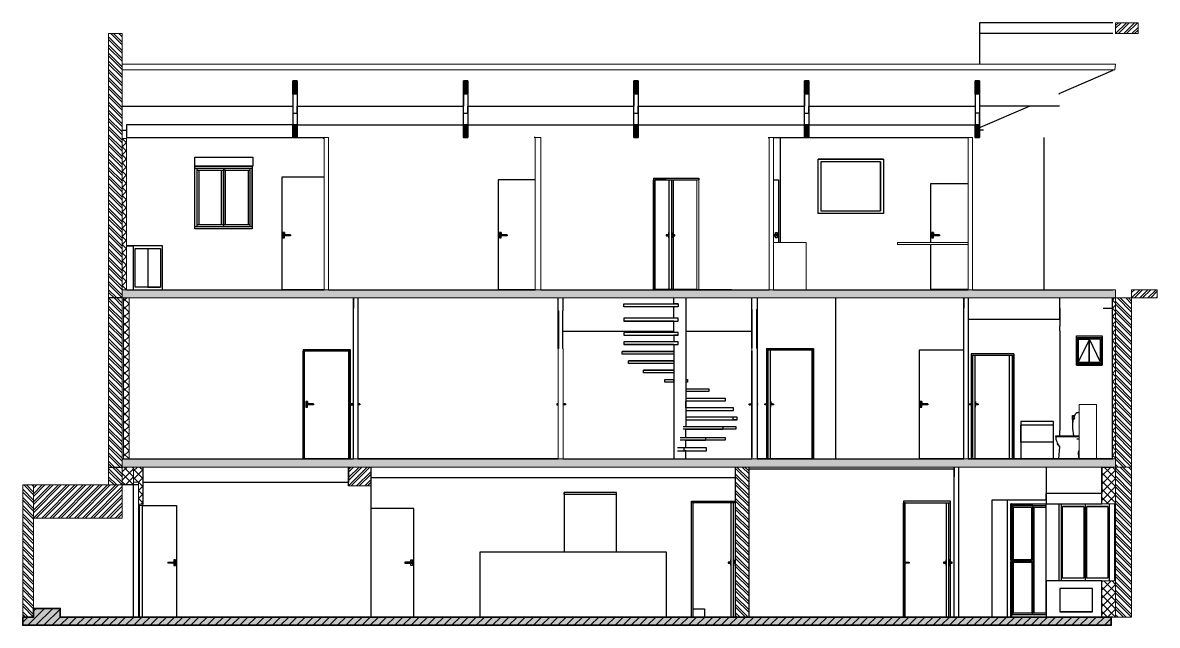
# Model space of a CAD drawing. Header units: metres. Extents: x -0.4 to 20.5, y -0.2 to 10.9.
import ezdxf

# ---------------------------------------------------------------- set-up
doc = ezdxf.new("R2010")
doc.units = ezdxf.units.M
for name, color, linetype in [('01_DALLE_INT-S', 7, 'CONTINUOUS'), ('01_DALLE_INT-S-SH', 7, 'CONTINUOUS'), ('02_MURS_MAISON-F', 7, 'CONTINUOUS'), ('02_MURS_MAISON-S', 7, 'CONTINUOUS'), ('02_MURS_MAISON-S-SH', 7, 'CONTINUOUS'), ('04_MENUISERIE-F', 7, 'CONTINUOUS'), ('04_MENUISERIE-S', 7, 'CONTINUOUS'), ('06_CLOISON-F', 7, 'CONTINUOUS'), ('06_CLOISON-S', 7, 'CONTINUOUS'), ('07_DOUBLAGE-F', 7, 'CONTINUOUS'), ('07_DOUBLAGE-S', 7, 'CONTINUOUS'), ('07_DOUBLAGE-S-SH', 7, 'CONTINUOUS'), ('08_MEUBLES___SANITAIRE-F', 7, 'CONTINUOUS'), ('08_MEUBLES___SANITAIRE-S', 7, 'CONTINUOUS'), ('22_COUVERTURE-F', 7, 'CONTINUOUS'), ('22_COUVERTURE-S', 7, 'CONTINUOUS'), ('LAYER0-F', 7, 'CONTINUOUS'), ('Z_01_TOITURE-F', 7, 'CONTINUOUS'), ('Z_01_TOITURE-S', 7, 'CONTINUOUS'), ('Z_01_TOITURE-S-SF', 7, 'CONTINUOUS'), ('Z_01_TOITURE-S-SH', 7, 'CONTINUOUS'), ('Z_02_R_0-F', 7, 'CONTINUOUS'), ('Z_03_R-1-S', 7, 'CONTINUOUS'), ('Z_03_R-1-S-SF', 7, 'CONTINUOUS'), ('Z_03_R-1-S-SH', 7, 'CONTINUOUS'), ('Z_1_R+1-F', 7, 'CONTINUOUS')]:
    doc.layers.add(name, color=color, linetype=linetype)
pattern_1 = [(45, (0, 0), (-0.07499985, 0.07499985), [])]

msp = doc.modelspace()

# ---------------------------------------------------------------- hatches: boundary and pattern name
at = {"layer": '01_DALLE_INT-S-SH', "lineweight": 18}
h = msp.add_hatch(dxfattribs=at)
h.set_pattern_fill('ARCH screed', color=256, style=0, pattern_type=2)
h.set_pattern_definition([(37.5, (1.43835, 5.87), (-0.00240937, 0.07369707), [0, -0.0581369, 0, -0.06502153, 0, -0.06215293]), (7.5, (1.43835, 5.87), (0.06769034, 0.1079413), [0, -0.03136332, 0, -0.0523997, 0, -0.02008018]), (-32.5, (1.39131, 5.87), (0.11910956, 0.00021645), [0, -0.01912398, 0, -0.06884632, 0, -0.0898827]), (-42.5, (1.39131, 5.87), (0.1149782, 0.0335693), [0, -0.00956199, 0, -0.04513259, 0, -0.05163474])])
h.paths.add_polyline_path([(1.438, 6.02), (1.438, 5.87), (19.705, 5.87), (19.705, 6.02), (17.074, 6.02), (16.994, 6.02), (13.414, 6.02), (13.334, 6.02), (9.134, 6.02), (9.034, 6.02), (5.234, 6.02), (5.154, 6.02), (1.518, 6.02)], flags=16)
h = msp.add_hatch(dxfattribs=at)
h.set_pattern_fill('ARCH screed', color=256, style=0, pattern_type=2)
h.set_pattern_definition([(37.5, (1.43835, 2.76), (-0.00240937, 0.07369707), [0, -0.0581369, 0, -0.06502153, 0, -0.06215293]), (7.5, (1.43835, 2.76), (0.06769034, 0.1079413), [0, -0.03136332, 0, -0.0523997, 0, -0.02008018]), (-32.5, (1.39131, 2.76), (0.11910956, 0.00021645), [0, -0.01912398, 0, -0.06884632, 0, -0.0898827]), (-42.5, (1.39131, 2.76), (0.1149782, 0.0335693), [0, -0.00956199, 0, -0.04513259, 0, -0.05163474])])
h.paths.add_polyline_path([(1.438, 2.91), (1.438, 2.76), (19.705, 2.76), (19.705, 2.91), (16.994, 2.91), (16.914, 2.91), (13.114, 2.91), (13.014, 2.91), (9.544, 2.91), (9.454, 2.91), (5.774, 2.91), (5.694, 2.91), (1.564, 2.91)], flags=16)
at = {"layer": '02_MURS_MAISON-S-SH', "lineweight": 18}
h = msp.add_hatch(dxfattribs=at)
h.set_pattern_fill('NEN metselwerk van baksteen (arcering)', color=256, style=0, pattern_type=2)
h.set_pattern_definition([(45, (19.70541, 10.73), (-0.075, 0.075), []), (45, (19.75541, 10.73), (-0.075, 0.075), [])])
h.paths.add_polyline_path([(19.705, 10.93), (19.705, 10.73), (20.118, 10.73), (20.118, 10.93)], flags=16)
h = msp.add_hatch(dxfattribs=at)
h.set_pattern_fill('NEN metselwerk van baksteen (arcering)', color=256, style=0, pattern_type=2)
h.set_pattern_definition([(135, (1.43835, 5.87), (-0.0749999, -0.0749998), []), (135, (1.43835, 5.92), (-0.0749999, -0.0749998), [])])
h.paths.add_polyline_path([(1.188, 5.87), (1.438, 5.87), (1.438, 10.73), (1.188, 10.73)], flags=16)
h = msp.add_hatch(dxfattribs=at)
h.set_pattern_fill('NEN metselwerk van baksteen (arcering)', color=256, style=0, pattern_type=2)
h.set_pattern_definition([(-45, (1.18835, 5.87), (0.075, 0.075), []), (-45, (1.18835, 5.82), (0.075, 0.075), [])])
h.paths.add_polyline_path([(1.188, 5.87), (1.188, 2.76), (1.438, 2.76), (1.438, 5.87)], flags=16)
h = msp.add_hatch(dxfattribs=at)
h.set_pattern_fill('NEN metselwerk van baksteen (arcering)', color=256, style=0, pattern_type=2)
h.set_pattern_definition([(135, (20.0002, 2.76), (-0.075, -0.075), []), (135, (20.0002, 2.81), (-0.075, -0.075), [])])
h.paths.add_polyline_path([(19.705, 2.76), (20, 2.76), (20, 5.87), (19.705, 5.87)], flags=16)
h = msp.add_hatch(dxfattribs=at)
h.set_pattern_fill('NEN metselwerk van baksteen (arcering)', color=256, style=0, pattern_type=2)
h.set_pattern_definition([(45, (20.0002, 5.87), (-0.075, 0.075), []), (45, (20.0502, 5.87), (-0.075, 0.075), [])])
h.paths.add_polyline_path([(20, 6.02), (20, 5.87), (20.472, 5.87), (20.472, 6.02)], flags=16)
h = msp.add_hatch(dxfattribs=at)
h.set_pattern_fill('NEN metselwerk van baksteen (arcering)', color=256, style=0, pattern_type=2)
h.set_pattern_definition([(135, (1.43835, 2.43), (-0.075, -0.075), []), (135, (1.43835, 2.48), (-0.075, -0.075), [])])
h.paths.add_polyline_path([(1.188, 2.43), (1.438, 2.43), (1.438, 2.76), (1.188, 2.76)], flags=16)
h = msp.add_hatch(dxfattribs=at)
h.set_pattern_fill('NEN metselwerk van baksteen (arcering)', color=256, style=0, pattern_type=2)
h.set_pattern_definition([(45, (5.59835, 2.415), (-0.075, 0.075), []), (45, (5.64835, 2.415), (-0.075, 0.075), [])])
h.paths.add_polyline_path([(5.598, 2.415), (6.008, 2.415), (6.008, 2.48), (6.008, 2.76), (5.598, 2.76), (5.598, 2.48)], flags=16)
h = msp.add_hatch(dxfattribs=at)
h.set_pattern_fill('NEN metselwerk van baksteen (arcering)', color=256, style=0, pattern_type=2)
h.set_pattern_definition([(-45, (12.71835, 2.48), (0.075, 0.075), []), (-45, (12.71835, 2.43), (0.075, 0.075), [])])
h.paths.add_polyline_path([(12.718, 2.48), (12.718, 0), (12.958, 0), (12.958, 2.48), (12.958, 2.76), (12.718, 2.76)], flags=16)
h = msp.add_hatch(dxfattribs=at)
h.set_pattern_fill('NEN metselwerk van baksteen (arcering)', color=256, style=0, pattern_type=2)
h.set_pattern_definition([(135, (20.0002, -2e-15), (-0.075, -0.075), []), (135, (20.0002, 0.05), (-0.075, -0.075), [])])
h.paths.add_polyline_path([(19.705, 0), (20, 0), (20, 2.76), (19.705, 2.76)], flags=16)
h = msp.add_hatch(dxfattribs=at)
h.set_pattern_fill('NEN metselwerk van baksteen (arcering)', color=256, style=0, pattern_type=2)
h.set_pattern_definition([(135, (-0.19165, -2e-16), (-0.075, -0.075), []), (135, (-0.19165, 0.05), (-0.075, -0.075), [])])
h.paths.add_polyline_path([(-0.392, 0), (-0.192, 0), (-0.192, 2.43), (-0.392, 2.43)], flags=16)
h = msp.add_hatch(dxfattribs=at)
h.set_pattern_fill('NEN metselwerk van baksteen (arcering)', color=256, style=0, pattern_type=2)
h.set_pattern_definition([(45, (-0.19165, 1.82), (-0.075, 0.075), []), (45, (-0.14165, 1.82), (-0.075, 0.075), [])])
h.paths.add_polyline_path([(-0.192, 1.82), (1.438, 1.82), (1.438, 2.43), (1.738, 2.43), (1.438, 2.43), (-0.192, 2.43)], flags=16)
at = {"layer": '07_DOUBLAGE-S-SH', "lineweight": 18}
h = msp.add_hatch(dxfattribs=at)
h.set_pattern_fill('NEN loofhout', color=256, style=0, pattern_type=2)
h.set_pattern_definition([(-45, (1.43835, 8.8), (0.075, 0.075), []), (45, (1.43835, 8.8), (-0.075, 0.075), [])])
h.paths.add_polyline_path([(1.438, 8.8), (1.438, 6.02), (1.518, 6.02), (1.518, 8.8)], flags=16)
h = msp.add_hatch(dxfattribs=at)
h.set_pattern_fill('NEN loofhout', color=256, style=0, pattern_type=2)
h.set_pattern_definition([(135, (1.56356, 2.91), (-0.075, -0.075), []), (225, (1.56356, 2.91), (0.075, -0.075), [])])
h.paths.add_polyline_path([(1.464, 2.91), (1.564, 2.91), (1.564, 5.87), (1.464, 5.87)], flags=16)
h = msp.add_hatch(dxfattribs=at)
h.set_pattern_fill('NEN loofhout', color=256, style=0, pattern_type=2)
h.set_pattern_definition([(-45, (19.64645, 5.68), (0.075, 0.075), []), (45, (19.64645, 5.68), (-0.075, 0.075), [])])
h.paths.add_polyline_path([(19.646, 5.68), (19.646, 2.91), (19.705, 2.91), (19.705, 5.68), (19.705, 5.87), (19.646, 5.87)], flags=16)
h = msp.add_hatch(dxfattribs=at)
h.set_pattern_fill('NEN loofhout', color=256, style=0, pattern_type=2)
h.set_pattern_definition([(135, (1.64835, 2.43), (-0.075, -0.075), []), (225, (1.64835, 2.43), (0.075, -0.075), [])])
h.paths.add_polyline_path([(1.438, 2.43), (1.648, 2.43), (1.648, 2.76), (1.438, 2.76)], flags=16)
h = msp.add_hatch(dxfattribs=at)
h.set_pattern_fill('NEN loofhout', color=256, style=0, pattern_type=2)
h.set_pattern_definition([(-45, (1.73835, 2.48), (0.075, 0.075), []), (45, (1.73835, 2.48), (-0.075, 0.075), [])])
h.paths.add_polyline_path([(1.648, 2.48), (1.738, 2.48), (1.738, 2.08), (1.818, 2.08), (1.818, 2.48), (1.818, 2.76), (1.648, 2.76)], flags=16)
h = msp.add_hatch(dxfattribs=at)
h.set_pattern_fill('NEN loofhout', color=256, style=0, pattern_type=2)
h.set_pattern_definition([(135, (19.70541, 1e-14), (-0.075, -0.075), []), (225, (19.70541, 1e-14), (0.075, -0.075), [])])
h.paths.add_polyline_path([(19.453, 2.085), (19.685, 2.085), (19.685, 0.665), (19.453, 0.665), (19.453, 0), (19.705, 0), (19.705, 2.76), (19.685, 2.76), (19.453, 2.76), (19.453, 2.275)], flags=16)
at = {"layer": 'Z_01_TOITURE-S-SF', "true_color": 0xf4f4f4}
for points in [[(4.575, 9.858), (4.575, 9.62), (4.655, 9.62), (4.655, 9.858)], [(7.712, 9.858), (7.712, 9.62), (7.792, 9.62), (7.792, 9.858)], [(10.848, 9.858), (10.848, 9.62), (10.928, 9.62), (10.928, 9.858)], [(13.985, 9.858), (13.985, 9.62), (14.065, 9.62), (14.065, 9.858)], [(17.122, 9.858), (17.122, 9.62), (17.202, 9.62), (17.202, 9.858)], [(4.575, 9.05), (4.575, 8.82), (4.655, 8.82), (4.655, 9.05)], [(7.712, 9.05), (7.712, 8.82), (7.792, 8.82), (7.792, 9.05)], [(10.848, 9.05), (10.848, 8.82), (10.928, 8.82), (10.928, 9.05)], [(13.985, 9.05), (13.985, 8.82), (14.065, 8.82), (14.065, 9.05)], [(17.122, 9.05), (17.122, 8.82), (17.202, 8.82), (17.202, 9.05)]]:
    msp.add_hatch(color=7, dxfattribs=at).paths.add_polyline_path(points, flags=16)
at = {"layer": 'Z_01_TOITURE-S-SH', "lineweight": 18, "true_color": 0x6e6e6e}
h = msp.add_hatch(dxfattribs=at)
h.set_pattern_fill('Skalp default', color=8, style=0, pattern_type=2)
h.set_pattern_definition(pattern_1)
h.paths.add_polyline_path([(4.575, 9.858), (4.575, 9.62), (4.655, 9.62), (4.655, 9.858)], flags=16)
h = msp.add_hatch(dxfattribs=at)
h.set_pattern_fill('Skalp default', color=8, style=0, pattern_type=2)
h.set_pattern_definition(pattern_1)
h.paths.add_polyline_path([(7.712, 9.858), (7.712, 9.62), (7.792, 9.62), (7.792, 9.858)], flags=16)
h = msp.add_hatch(dxfattribs=at)
h.set_pattern_fill('Skalp default', color=8, style=0, pattern_type=2)
h.set_pattern_definition(pattern_1)
h.paths.add_polyline_path([(10.848, 9.858), (10.848, 9.62), (10.928, 9.62), (10.928, 9.858)], flags=16)
h = msp.add_hatch(dxfattribs=at)
h.set_pattern_fill('Skalp default', color=8, style=0, pattern_type=2)
h.set_pattern_definition(pattern_1)
h.paths.add_polyline_path([(13.985, 9.858), (13.985, 9.62), (14.065, 9.62), (14.065, 9.858)], flags=16)
h = msp.add_hatch(dxfattribs=at)
h.set_pattern_fill('Skalp default', color=8, style=0, pattern_type=2)
h.set_pattern_definition(pattern_1)
h.paths.add_polyline_path([(17.122, 9.858), (17.122, 9.62), (17.202, 9.62), (17.202, 9.858)], flags=16)
h = msp.add_hatch(dxfattribs=at)
h.set_pattern_fill('Skalp default', color=8, style=0, pattern_type=2)
h.set_pattern_definition(pattern_1)
h.paths.add_polyline_path([(4.575, 9.05), (4.575, 8.82), (4.655, 8.82), (4.655, 9.05)], flags=16)
h = msp.add_hatch(dxfattribs=at)
h.set_pattern_fill('Skalp default', color=8, style=0, pattern_type=2)
h.set_pattern_definition(pattern_1)
h.paths.add_polyline_path([(7.712, 9.05), (7.712, 8.82), (7.792, 8.82), (7.792, 9.05)], flags=16)
h = msp.add_hatch(dxfattribs=at)
h.set_pattern_fill('Skalp default', color=8, style=0, pattern_type=2)
h.set_pattern_definition(pattern_1)
h.paths.add_polyline_path([(10.848, 9.05), (10.848, 8.82), (10.928, 8.82), (10.928, 9.05)], flags=16)
h = msp.add_hatch(dxfattribs=at)
h.set_pattern_fill('Skalp default', color=8, style=0, pattern_type=2)
h.set_pattern_definition(pattern_1)
h.paths.add_polyline_path([(13.985, 9.05), (13.985, 8.82), (14.065, 8.82), (14.065, 9.05)], flags=16)
h = msp.add_hatch(dxfattribs=at)
h.set_pattern_fill('Skalp default', color=8, style=0, pattern_type=2)
h.set_pattern_definition(pattern_1)
h.paths.add_polyline_path([(17.122, 9.05), (17.122, 8.82), (17.202, 8.82), (17.202, 9.05)], flags=16)
at = {"layer": 'Z_03_R-1-S-SF', "true_color": 0xf4f4f4}
msp.add_hatch(color=7, dxfattribs=at).paths.add_polyline_path([(-0.392, 0), (-0.392, -0.15), (1.188, -0.15), (19.625, -0.15), (19.625, 0), (16.818, 0), (16.738, 0), (12.958, 0), (12.718, 0), (0.298, 0), (0.298, 0.16), (-0.192, 0.16), (-0.192, 0)], flags=16)
at = {"layer": 'Z_03_R-1-S-SH', "lineweight": 18, "true_color": 0x6e6e6e}
h = msp.add_hatch(dxfattribs=at)
h.set_pattern_fill('Skalp default', color=8, style=0, pattern_type=2)
h.set_pattern_definition(pattern_1)
h.paths.add_polyline_path([(-0.392, 0), (-0.392, -0.15), (1.188, -0.15), (19.625, -0.15), (19.625, 0), (16.818, 0), (16.738, 0), (12.958, 0), (12.718, 0), (0.298, 0), (0.298, 0.16), (-0.192, 0.16), (-0.192, 0)], flags=16)

# ---------------------------------------------------------------- linework, layer by layer
at = {"layer": '01_DALLE_INT-S', "lineweight": 0}
for points in [[(1.438, 6.02), (1.438, 5.87), (19.705, 5.87), (19.705, 6.02), (17.074, 6.02), (16.994, 6.02), (13.414, 6.02), (13.334, 6.02), (9.134, 6.02), (9.034, 6.02), (5.234, 6.02), (5.154, 6.02), (1.518, 6.02)], [(1.438, 2.91), (1.438, 2.76), (19.705, 2.76), (19.705, 2.91), (16.994, 2.91), (16.914, 2.91), (13.114, 2.91), (13.014, 2.91), (9.544, 2.91), (9.454, 2.91), (5.774, 2.91), (5.694, 2.91), (1.564, 2.91)]]:
    msp.add_lwpolyline(points, close=True, dxfattribs=at)
at = {"layer": '02_MURS_MAISON-F', "color": 7}
for points in [[(19.652, 10.93), (17.202, 10.93)], [(17.202, 10.93), (17.202, 10.168)], [(19.652, 10.73), (17.202, 10.73)], [(1.438, 8.955), (1.518, 8.955)], [(13.534, 8.82), (13.534, 6.89)], [(17.275, 8.955), (17.21, 8.955)], [(14.234, 8.42), (15.434, 8.42)], [(14.234, 7.42), (14.234, 8.42)], [(15.434, 8.42), (14.234, 8.42)], [(15.434, 8.42), (15.434, 7.42)], [(15.434, 7.42), (14.234, 7.42)], [(11.584, 5.25), (9.543, 5.25)], [(13.013, 5.25), (11.804, 5.25)], [(13.283, 4.94), (14.148, 4.94)], [(13.283, 3.902), (13.283, 2.91)], [(12.718, 2.56), (6.008, 2.56)], [(1.648, 0.009), (1.648, 2.43)], [(10.528, 2.29), (9.568, 2.29)], [(9.568, 2.29), (9.568, 1.2)], [(9.568, 2.26), (9.568, 2.29)], [(10.528, 1.2), (10.528, 2.29)]]:
    msp.add_lwpolyline(points, dxfattribs=at)
at = {"layer": '02_MURS_MAISON-S', "lineweight": 0}
for points in [[(19.705, 10.93), (19.705, 10.73), (20.118, 10.73), (20.118, 10.93)], [(1.188, 5.87), (1.438, 5.87), (1.438, 10.73), (1.188, 10.73)], [(1.188, 5.87), (1.188, 2.76), (1.438, 2.76), (1.438, 5.87)], [(19.705, 2.76), (20, 2.76), (20, 5.87), (19.705, 5.87)], [(20, 6.02), (20, 5.87), (20.472, 5.87), (20.472, 6.02)], [(1.188, 2.43), (1.438, 2.43), (1.438, 2.76), (1.188, 2.76)], [(5.598, 2.415), (6.008, 2.415), (6.008, 2.48), (6.008, 2.76), (5.598, 2.76), (5.598, 2.48)], [(12.718, 2.48), (12.718, 0), (12.958, 0), (12.958, 2.48), (12.958, 2.76), (12.718, 2.76)], [(19.705, 0), (20, 0), (20, 2.76), (19.705, 2.76)], [(-0.392, 0), (-0.192, 0), (-0.192, 2.43), (-0.392, 2.43)], [(-0.192, 1.82), (1.438, 1.82), (1.438, 2.43), (1.738, 2.43), (1.438, 2.43), (-0.192, 2.43)]]:
    msp.add_lwpolyline(points, close=True, dxfattribs=at)
at = {"layer": '04_MENUISERIE-F', "color": 7}
for points in [[(2.775, 7.14), (2.775, 8.46)], [(2.775, 8.46), (3.843, 8.46)], [(3.843, 8.46), (3.843, 8.29)], [(15.384, 8.37), (14.284, 8.37)], [(14.284, 8.37), (14.284, 7.47)], [(15.384, 7.47), (15.384, 8.37)], [(15.384, 8.37), (15.384, 7.47)], [(3.843, 8.29), (2.775, 8.29)], [(2.775, 8.29), (3.825, 8.29)], [(2.775, 8.255), (3.825, 8.255)], [(2.81, 8.255), (2.81, 7.18)], [(2.81, 8.22), (3.79, 8.22)], [(2.845, 8.22), (2.845, 7.215)], [(3.265, 7.215), (3.265, 8.22)], [(3.3, 8.255), (3.3, 7.18)], [(3.3, 7.215), (3.3, 8.22)], [(3.335, 8.22), (3.3, 8.22)], [(3.335, 7.215), (3.335, 8.22)], [(3.755, 8.22), (3.755, 7.215)], [(3.79, 7.18), (3.79, 8.255)], [(3.825, 8.29), (3.825, 7.14)], [(3.825, 7.18), (3.825, 8.255)], [(5.154, 8.09), (4.374, 8.09)], [(4.374, 8.09), (4.374, 6.022)], [(9.034, 8.04), (8.354, 8.04)], [(8.354, 8.04), (8.354, 6.022)], [(11.209, 8.07), (11.209, 6.02)], [(11.209, 8.04), (12.004, 8.04)], [(11.209, 6.02), (11.209, 8.04)], [(11.239, 6.02), (11.239, 8.04)], [(11.442, 8.04), (11.239, 8.04)], [(11.498, 6.022), (11.498, 8.04)], [(11.538, 8.04), (11.538, 6.022)], [(11.568, 8.04), (11.568, 7.032)], [(13.414, 8.04), (13.504, 8.04)], [(13.504, 8.04), (13.504, 6.89)], [(16.994, 7.97), (16.304, 7.97)], [(16.304, 7.97), (16.304, 6.89)], [(14.284, 7.47), (15.384, 7.47)], [(2.775, 7.18), (3.825, 7.18)], [(3.79, 7.215), (2.81, 7.215)], [(2.81, 7.18), (3.79, 7.18)], [(4.424, 7.072), (4.394, 7.072)], [(4.394, 7.072), (4.394, 6.972)], [(4.394, 7.032), (4.534, 7.032)], [(4.534, 7.012), (4.394, 7.012)], [(4.394, 6.972), (4.424, 6.972)], [(4.424, 7.032), (4.424, 7.072)], [(4.424, 7.072), (4.424, 7.032)], [(4.424, 6.972), (4.424, 7.032)], [(4.534, 7.032), (4.424, 7.032)], [(4.534, 7.032), (4.534, 7.012)], [(8.404, 7.072), (8.374, 7.072)], [(8.374, 7.072), (8.374, 6.972)], [(8.374, 7.032), (8.514, 7.032)], [(8.514, 7.012), (8.374, 7.012)], [(8.374, 6.972), (8.404, 6.972)], [(8.404, 7.032), (8.404, 7.072)], [(8.404, 7.072), (8.404, 7.032)], [(8.404, 6.972), (8.404, 7.032)], [(8.514, 7.032), (8.404, 7.032)], [(8.514, 7.032), (8.514, 7.012)], [(11.489, 7.032), (11.439, 7.032)], [(11.439, 7.032), (11.439, 7.012)], [(11.439, 7.012), (11.489, 7.012)], [(11.458, 7.012), (11.458, 7.032)], [(11.458, 7.032), (11.489, 7.032)], [(11.489, 6.972), (11.489, 7.072)], [(11.489, 7.072), (11.498, 7.072)], [(11.489, 7.072), (11.489, 7.032)], [(11.498, 6.972), (11.489, 6.972)], [(11.549, 7.072), (11.538, 7.072)], [(11.538, 6.972), (11.549, 6.972)], [(11.549, 6.972), (11.549, 7.072)], [(11.549, 7.072), (11.549, 7.032)], [(11.599, 7.032), (11.549, 7.032)], [(11.549, 7.012), (11.599, 7.012)], [(11.568, 7.032), (11.579, 7.032)], [(11.568, 7.012), (11.568, 6.022)], [(11.579, 7.012), (11.579, 7.032)], [(11.599, 7.012), (11.599, 7.032)], [(13.484, 7.032), (13.414, 7.032)], [(13.414, 7.032), (13.454, 7.032)], [(13.484, 7.012), (13.414, 7.012)], [(13.414, 7.012), (13.454, 7.012)], [(13.454, 7.032), (13.454, 7.072)], [(13.454, 7.072), (13.484, 7.072)], [(13.454, 7.072), (13.454, 7.032)], [(13.454, 6.972), (13.454, 7.032)], [(13.484, 6.972), (13.454, 6.972)], [(13.484, 7.072), (13.484, 6.972)], [(16.354, 7.072), (16.324, 7.072)], [(16.324, 7.072), (16.324, 6.972)], [(16.324, 7.032), (16.464, 7.032)], [(16.464, 7.012), (16.324, 7.012)], [(16.324, 6.972), (16.354, 6.972)], [(16.354, 7.032), (16.354, 7.072)], [(16.354, 7.072), (16.354, 7.032)], [(16.354, 6.972), (16.354, 7.032)], [(16.464, 7.032), (16.354, 7.032)], [(16.464, 7.032), (16.464, 7.012)], [(16.304, 6.85), (16.304, 6.022)], [(4.374, 6.022), (5.154, 6.022)], [(5.154, 6.02), (4.374, 6.02)], [(4.958, 6.02), (5.06, 6.02)], [(8.354, 6.022), (9.034, 6.022)], [(9.034, 6.02), (8.354, 6.02)], [(8.864, 6.02), (8.953, 6.02)], [(12.004, 6.022), (11.239, 6.022)], [(11.261, 6.02), (11.239, 6.02)], [(16.304, 6.022), (16.994, 6.022)], [(16.994, 6.022), (16.304, 6.022)], [(16.994, 6.02), (16.304, 6.02)], [(16.814, 6.02), (16.903, 6.02)], [(19.003, 4.66), (19.003, 5.14)], [(19.003, 5.14), (19.443, 5.14)], [(19.218, 5.11), (19.019, 5.11)], [(19.019, 5.11), (19.019, 4.69)], [(19.019, 5.11), (19.218, 5.11)], [(19.223, 5.11), (19.019, 4.69)], [(19.218, 4.69), (19.218, 5.11)], [(19.427, 5.11), (19.218, 5.11)], [(19.218, 4.69), (19.218, 5.11)], [(19.427, 4.69), (19.223, 5.11)], [(19.228, 4.69), (19.228, 5.11)], [(19.427, 4.69), (19.427, 5.11)], [(19.443, 5.14), (19.443, 4.66)], [(4.763, 4.92), (4.763, 2.91)], [(5.629, 4.89), (4.763, 4.89)], [(4.763, 2.91), (4.763, 4.89)], [(4.793, 2.91), (4.793, 4.89)], [(5.599, 4.89), (5.599, 2.91)], [(5.629, 4.92), (5.629, 2.91)], [(5.629, 2.91), (5.629, 4.89)], [(13.283, 4.94), (13.283, 3.922)], [(14.148, 4.91), (13.283, 4.91)], [(13.314, 2.91), (13.314, 4.91)], [(13.353, 4.91), (13.353, 2.912)], [(14.119, 4.91), (14.119, 2.91)], [(14.148, 4.94), (14.148, 2.91)], [(14.148, 2.91), (14.148, 4.91)], [(16.914, 4.91), (16.093, 4.91)], [(16.093, 4.91), (16.093, 2.912)], [(17.048, 4.84), (17.048, 3.922)], [(17.834, 4.81), (17.048, 4.81)], [(17.078, 2.91), (17.078, 4.81)], [(17.119, 4.81), (17.119, 2.912)], [(17.804, 4.81), (17.804, 2.91)], [(17.834, 4.84), (17.834, 2.91)], [(17.834, 2.91), (17.834, 4.81)], [(19.443, 4.66), (19.003, 4.66)], [(19.003, 4.66), (19.443, 4.66)], [(19.019, 4.69), (19.427, 4.69)], [(4.843, 3.962), (4.813, 3.962)], [(4.813, 3.962), (4.813, 3.862)], [(4.813, 3.922), (4.953, 3.922)], [(4.953, 3.902), (4.813, 3.902)], [(4.813, 3.862), (4.843, 3.862)], [(4.843, 3.922), (4.843, 3.962)], [(4.843, 3.962), (4.843, 3.922)], [(4.843, 3.862), (4.843, 3.922)], [(4.953, 3.922), (4.843, 3.922)], [(4.953, 3.922), (4.953, 3.902)], [(5.694, 3.922), (5.648, 3.922)], [(5.648, 3.922), (5.648, 3.902)], [(5.648, 3.922), (5.668, 3.922)], [(5.648, 3.902), (5.694, 3.902)], [(5.668, 3.902), (5.668, 3.922)], [(5.774, 3.922), (5.808, 3.922)], [(5.808, 3.902), (5.774, 3.902)], [(5.789, 3.902), (5.789, 3.922)], [(5.808, 3.922), (5.789, 3.922)], [(5.808, 3.922), (5.808, 3.902)], [(9.454, 3.922), (9.428, 3.922)], [(9.428, 3.922), (9.428, 3.902)], [(9.428, 3.922), (9.448, 3.922)], [(9.428, 3.902), (9.454, 3.902)], [(9.448, 3.902), (9.448, 3.922)], [(9.543, 3.922), (9.588, 3.922)], [(9.588, 3.902), (9.543, 3.902)], [(9.568, 3.902), (9.568, 3.922)], [(9.588, 3.922), (9.568, 3.922)], [(9.588, 3.922), (9.588, 3.902)], [(12.968, 3.902), (12.968, 3.922)], [(12.968, 3.922), (13.013, 3.922)], [(13.013, 3.902), (12.968, 3.902)], [(12.968, 3.902), (12.988, 3.902)], [(12.988, 3.922), (12.988, 3.902)], [(13.128, 3.922), (13.113, 3.922)], [(13.113, 3.902), (13.128, 3.902)], [(13.128, 3.902), (13.128, 3.922)], [(13.253, 3.902), (13.253, 3.922)], [(13.253, 3.922), (13.303, 3.922)], [(13.303, 3.902), (13.253, 3.902)], [(13.273, 3.902), (13.273, 3.922)], [(13.283, 3.922), (13.273, 3.922)], [(13.303, 3.862), (13.303, 3.962)], [(13.303, 3.962), (13.314, 3.962)], [(13.303, 3.962), (13.303, 3.922)], [(13.314, 3.862), (13.303, 3.862)], [(13.363, 3.962), (13.353, 3.962)], [(13.353, 3.862), (13.363, 3.862)], [(13.363, 3.862), (13.363, 3.962)], [(13.363, 3.962), (13.363, 3.922)], [(13.363, 3.922), (13.413, 3.922)], [(13.394, 3.922), (13.363, 3.922)], [(13.413, 3.902), (13.363, 3.902)], [(13.394, 3.902), (13.394, 3.922)], [(13.413, 3.922), (13.413, 3.902)], [(16.143, 3.962), (16.113, 3.962)], [(16.113, 3.962), (16.113, 3.862)], [(16.113, 3.922), (16.253, 3.922)], [(16.253, 3.902), (16.113, 3.902)], [(16.113, 3.862), (16.143, 3.862)], [(16.143, 3.922), (16.143, 3.962)], [(16.143, 3.962), (16.143, 3.922)], [(16.143, 3.862), (16.143, 3.922)], [(16.253, 3.922), (16.143, 3.922)], [(16.253, 3.922), (16.253, 3.902)], [(17.018, 3.902), (17.018, 3.922)], [(17.018, 3.922), (17.068, 3.922)], [(17.068, 3.902), (17.018, 3.902)], [(17.038, 3.902), (17.038, 3.922)], [(17.048, 3.922), (17.038, 3.922)], [(17.068, 3.862), (17.068, 3.962)], [(17.068, 3.962), (17.078, 3.962)], [(17.068, 3.962), (17.068, 3.922)], [(17.078, 3.862), (17.068, 3.862)], [(17.128, 3.962), (17.119, 3.962)], [(17.119, 3.862), (17.128, 3.862)], [(17.128, 3.862), (17.128, 3.962)], [(17.128, 3.962), (17.128, 3.922)], [(17.128, 3.922), (17.178, 3.922)], [(17.158, 3.922), (17.128, 3.922)], [(17.178, 3.902), (17.128, 3.902)], [(17.158, 3.902), (17.158, 3.922)], [(17.178, 3.922), (17.178, 3.902)], [(5.599, 2.912), (4.793, 2.912)], [(5.599, 2.91), (4.793, 2.91)], [(6.454, 2.912), (5.773, 2.912)], [(5.773, 2.91), (6.454, 2.91)], [(6.573, 2.91), (5.804, 2.91)], [(5.943, 2.91), (5.854, 2.91)], [(6.544, 2.91), (6.565, 2.91)], [(8.683, 2.912), (9.454, 2.912)], [(9.454, 2.91), (8.683, 2.91)], [(9.268, 2.91), (9.37, 2.91)], [(14.119, 2.912), (13.113, 2.912)], [(13.113, 2.91), (13.873, 2.91)], [(13.289, 2.91), (13.187, 2.91)], [(13.283, 2.912), (13.314, 2.912)], [(14.119, 2.91), (13.314, 2.91)], [(16.093, 2.912), (16.914, 2.912)], [(16.914, 2.91), (16.093, 2.91)], [(16.7, 2.91), (16.806, 2.91)], [(17.804, 2.912), (17.078, 2.912)], [(17.804, 2.91), (17.078, 2.91)], [(11.908, 0.009), (11.908, 2.13)], [(11.908, 2.13), (12.708, 2.13)], [(12.708, 2.1), (11.908, 2.1)], [(11.938, 0.009), (11.938, 2.1)], [(12.638, 0.009), (12.638, 2.1)], [(12.678, 0.009), (12.678, 2.1)], [(12.708, 2.13), (12.708, 1.012)], [(15.803, 2.13), (15.803, 0.009)], [(15.803, 0.009), (15.803, 2.1)], [(15.803, 2.1), (16.668, 2.1)], [(15.833, 2.1), (15.803, 2.1)], [(15.833, 0.009), (15.833, 2.1)], [(16.598, 0.009), (16.598, 2.1)], [(16.638, 0.009), (16.638, 2.1)], [(1.748, 2.05), (1.748, 0.009)], [(1.803, 2.05), (1.803, 0.009)], [(1.818, 2.05), (2.438, 2.05)], [(2.438, 2.05), (2.438, 0.009)], [(6.008, 2.03), (6.008, 0.009)], [(6.798, 2), (6.008, 2)], [(6.798, 0.009), (6.798, 2)], [(17.793, 2.085), (17.793, 2.05)], [(17.793, 2.05), (18.428, 2.05)], [(18.183, 2.05), (17.811, 2.05)], [(17.811, 2.05), (17.811, 1.055)], [(17.811, 2.015), (17.811, 2.05)], [(18.428, 2.015), (17.811, 2.015)], [(17.83, 1.055), (17.83, 2.015)], [(18.164, 1.055), (18.164, 2.015)], [(18.183, 2.05), (18.183, 1.055)], [(18.201, 2.015), (18.201, 0.075)], [(18.73, 2.035), (19.121, 2.035)], [(18.73, 0.715), (18.73, 2.035)], [(19.121, 2.035), (18.73, 2.035)], [(19.121, 2.035), (19.121, 0.715)], [(19.147, 2.085), (19.147, 0.665)], [(19.173, 2.035), (19.564, 2.035)], [(19.173, 0.715), (19.173, 2.035)], [(19.564, 2.035), (19.173, 2.035)], [(19.564, 2.035), (19.564, 0.715)], [(2.418, 1.052), (2.388, 1.052)], [(2.388, 1.052), (2.388, 1.012)], [(2.418, 0.952), (2.418, 1.052)], [(6.748, 1.012), (6.748, 1.052)], [(6.748, 1.052), (6.778, 1.052)], [(6.748, 1.052), (6.748, 1.012)], [(6.778, 1.052), (6.778, 0.952)], [(12.628, 0.952), (12.628, 1.052)], [(12.628, 1.052), (12.638, 1.052)], [(12.628, 1.052), (12.628, 1.012)], [(12.688, 1.052), (12.678, 1.052)], [(12.688, 0.952), (12.688, 1.052)], [(12.688, 1.052), (12.688, 1.012)], [(16.588, 0.952), (16.588, 1.052)], [(16.588, 1.052), (16.598, 1.052)], [(16.588, 1.052), (16.588, 1.012)], [(16.648, 1.052), (16.638, 1.052)], [(16.648, 0.952), (16.648, 1.052)], [(16.648, 1.052), (16.648, 1.012)], [(18.157, 1.045), (17.778, 1.045)], [(17.778, 1.045), (17.778, 1.021)], [(18.183, 1.055), (17.786, 1.055)], [(17.786, 1.055), (17.786, 1.045)], [(17.786, 1.045), (18.148, 1.045)], [(18.148, 1.021), (18.148, 1.045)], [(18.157, 1.011), (18.157, 1.055)], [(18.157, 1.055), (18.157, 1.045)], [(2.388, 0.992), (2.388, 0.952)], [(2.388, 0.952), (2.418, 0.952)], [(2.404, 1.012), (2.418, 1.012)], [(2.418, 0.992), (2.404, 0.992)], [(6.778, 1.012), (6.638, 1.012)], [(6.638, 1.012), (6.638, 0.992)], [(6.638, 1.012), (6.748, 1.012)], [(6.638, 0.992), (6.778, 0.992)], [(6.748, 0.952), (6.748, 1.012)], [(6.778, 0.952), (6.748, 0.952)], [(12.628, 1.012), (12.578, 1.012)], [(12.578, 1.012), (12.578, 0.992)], [(12.578, 0.992), (12.628, 0.992)], [(12.598, 0.992), (12.598, 1.012)], [(12.598, 1.012), (12.628, 1.012)], [(12.638, 0.952), (12.628, 0.952)], [(12.678, 0.952), (12.688, 0.952)], [(12.688, 1.012), (12.718, 1.012)], [(12.708, 1.012), (12.688, 1.012)], [(12.718, 0.992), (12.688, 0.992)], [(12.708, 0.992), (12.708, 0.009)], [(15.833, 1.012), (15.908, 1.012)], [(15.833, 1.012), (15.833, 0.992)], [(15.908, 0.992), (15.833, 0.992)], [(15.908, 1.012), (15.908, 0.992)], [(16.588, 1.012), (16.538, 1.012)], [(16.538, 1.012), (16.538, 0.992)], [(16.538, 0.992), (16.588, 0.992)], [(16.558, 0.992), (16.558, 1.012)], [(16.558, 1.012), (16.588, 1.012)], [(16.598, 0.952), (16.588, 0.952)], [(16.638, 0.952), (16.648, 0.952)], [(16.698, 1.012), (16.648, 1.012)], [(16.648, 0.992), (16.698, 0.992)], [(16.668, 1.012), (16.678, 1.012)], [(16.678, 0.992), (16.678, 1.012)], [(16.698, 0.992), (16.698, 1.012)], [(17.778, 1.021), (18.157, 1.021)], [(17.786, 1.011), (17.786, 1.021)], [(18.183, 1.011), (17.786, 1.011)], [(17.811, 1.011), (17.811, 0.04)], [(17.83, 0.075), (17.83, 1.011)], [(17.83, 1.011), (18.157, 1.011)], [(18.164, 1.011), (18.164, 0.075)], [(18.183, 0.04), (18.183, 1.011)], [(19.453, 0.665), (18.703, 0.665)], [(19.121, 0.715), (18.73, 0.715)], [(19.564, 0.715), (19.173, 0.715)], [(18.428, 0.04), (17.793, 0.04)], [(17.793, 0.04), (17.793, 0.009)], [(18.428, 0.075), (17.811, 0.075)], [(18.164, 0.075), (18.183, 0.075)], [(2.432, 0), (2.432, 0)]]:
    msp.add_lwpolyline(points, dxfattribs=at)
at = {"layer": '04_MENUISERIE-S', "lineweight": 0}
for points in [[(12.004, 8.04), (12.004, 6.022), (12.044, 6.022), (12.044, 8.04)], [(12.004, 6.022), (12.044, 6.022), (12.044, 6.022), (12.004, 6.022)], [(1.748, 2.08), (1.748, 2.05), (1.818, 2.05), (1.818, 2.08)], [(2.278, 0.992), (2.404, 0.992), (2.404, 1.012), (2.278, 1.012)], [(1.763, 0), (1.803, 0), (1.803, 0.002), (1.763, 0.002)]]:
    msp.add_lwpolyline(points, close=True, dxfattribs=at)
at = {"layer": '06_CLOISON-F', "color": 7}
for points in [[(9.034, 8.82), (9.014, 8.82)], [(13.314, 8.82), (13.334, 8.82)], [(18.383, 8.82), (18.383, 6.02)], [(11.209, 8.07), (12.044, 8.07)], [(12.044, 8.07), (12.044, 8.04)], [(12.044, 8.04), (12.044, 8.07)], [(12.044, 6.022), (12.044, 6.02)], [(12.044, 6.02), (12.644, 6.02)], [(12.644, 6.02), (12.044, 6.02)], [(14.553, 5.87), (14.553, 2.91)], [(18.681, 5.48), (18.681, 5.87)], [(13.013, 4.945), (13.013, 5.655)], [(13.013, 5.655), (13.013, 5.25)], [(13.113, 5.655), (13.113, 4.945)], [(18.681, 5.68), (18.681, 5.48)], [(9.454, 4.94), (9.454, 5.63)], [(9.543, 4.94), (9.543, 5.63)], [(16.994, 5.48), (18.681, 5.48)], [(18.681, 5.266), (18.681, 5.359)], [(4.763, 4.92), (5.629, 4.92)], [(13.013, 2.935), (13.013, 4.895)], [(17.834, 4.84), (17.048, 4.84)], [(17.757, 2.912), (17.757, 4.81)], [(17.048, 3.902), (17.048, 2.91)], [(18.681, 3.331), (18.681, 3.433)], [(6.733, 2.91), (5.933, 2.91)], [(16.738, 2.72), (12.958, 2.72)], [(1.818, 2.48), (5.598, 2.48)], [(6.008, 2.415), (6.008, 2.03)], [(16.668, 2.13), (15.803, 2.13)], [(16.668, 1.012), (16.668, 2.13)], [(18.428, 2.15), (17.428, 2.15)], [(17.428, 2.15), (17.428, 0.009)], [(18.428, 0.665), (18.428, 2.085)], [(16.668, 0.009), (16.668, 0.992)]]:
    msp.add_lwpolyline(points, dxfattribs=at)
at = {"layer": '06_CLOISON-S', "lineweight": 0}
for points in [[(5.154, 6.02), (5.234, 6.02), (5.234, 8.82), (5.154, 8.82)], [(9.034, 6.02), (9.134, 6.02), (9.134, 8.82), (9.034, 8.82)], [(13.334, 6.02), (13.414, 6.02), (13.414, 8.82), (13.334, 8.82)], [(16.994, 8.82), (16.994, 6.02), (17.074, 6.02), (17.074, 8.82)], [(5.694, 2.91), (5.774, 2.91), (5.774, 5.68), (5.774, 5.87), (5.694, 5.87), (5.694, 5.68)], [(9.454, 4.94), (9.454, 2.91), (9.544, 2.91), (9.544, 4.94), (9.534, 4.94), (9.534, 5.63), (9.544, 5.63), (9.544, 5.68), (9.544, 5.87), (9.454, 5.87), (9.454, 5.68), (9.454, 5.63), (9.464, 5.63), (9.464, 4.94)], [(13.014, 5.68), (13.014, 5.655), (13.024, 5.655), (13.024, 4.945), (13.014, 4.945), (13.014, 4.895), (13.024, 4.895), (13.024, 2.935), (13.014, 2.935), (13.014, 2.91), (13.114, 2.91), (13.114, 2.935), (13.114, 4.895), (13.114, 4.945), (13.104, 4.945), (13.104, 5.655), (13.114, 5.655), (13.114, 5.68), (13.114, 5.87), (13.014, 5.87)], [(16.914, 2.91), (16.994, 2.91), (16.994, 5.68), (16.994, 5.87), (16.914, 5.87), (16.914, 5.68)], [(16.738, 0), (16.818, 0), (16.818, 2.58), (16.818, 2.72), (16.818, 2.76), (16.738, 2.76), (16.738, 2.58)]]:
    msp.add_lwpolyline(points, close=True, dxfattribs=at)
at = {"layer": '07_DOUBLAGE-F', "color": 7}
for points in [[(19.476, 5.68), (19.646, 5.68)], [(18.987, 4.63), (18.987, 5.17)], [(18.987, 5.17), (19.459, 5.17)], [(19.459, 5.17), (19.459, 4.63)], [(19.459, 4.63), (18.987, 4.63)], [(18.987, 4.63), (19.459, 4.63)], [(18.428, 2.76), (18.428, 2.085)], [(9.568, 2.26), (10.528, 2.26)], [(17.717, 0.009), (17.717, 2.15)], [(19.453, 2.275), (18.428, 2.275)], [(18.428, 2.15), (18.428, 2.275)], [(1.738, 2.08), (1.738, 0.009)], [(17.779, 1.045), (17.779, 2.085)], [(17.779, 2.085), (19.453, 2.085)], [(17.793, 2.085), (17.779, 2.085)], [(18.703, 2.085), (18.703, 0.665)], [(19.59, 0.665), (19.59, 2.085)], [(17.779, 0.009), (17.779, 1.021)], [(18.703, 0.665), (18.428, 0.665)], [(18.428, 0.665), (18.428, 0.009)], [(18.428, 0.075), (18.428, 0.665)], [(19.283, 0.528), (18.679, 0.528)], [(18.679, 0.528), (18.679, 0.098)], [(19.283, 0.098), (19.283, 0.528)], [(18.679, 0.098), (19.283, 0.098)], [(19.283, 0.098), (18.679, 0.098)]]:
    msp.add_lwpolyline(points, dxfattribs=at)
at = {"layer": '07_DOUBLAGE-S', "lineweight": 0}
for points in [[(1.438, 8.8), (1.438, 6.02), (1.518, 6.02), (1.518, 8.8)], [(1.464, 2.91), (1.564, 2.91), (1.564, 5.87), (1.464, 5.87)], [(19.646, 5.68), (19.646, 2.91), (19.705, 2.91), (19.705, 5.68), (19.705, 5.87), (19.646, 5.87)], [(1.438, 2.43), (1.648, 2.43), (1.648, 2.76), (1.438, 2.76)], [(1.648, 2.48), (1.738, 2.48), (1.738, 2.08), (1.818, 2.08), (1.818, 2.48), (1.818, 2.76), (1.648, 2.76)], [(19.453, 2.085), (19.685, 2.085), (19.685, 0.665), (19.453, 0.665), (19.453, 0), (19.705, 0), (19.705, 2.76), (19.685, 2.76), (19.453, 2.76), (19.453, 2.275)]]:
    msp.add_lwpolyline(points, close=True, dxfattribs=at)
at = {"layer": '08_MEUBLES___SANITAIRE-F', "color": 7}
for points in [[(2.178, 6.83), (1.518, 6.83)], [(1.518, 6.83), (1.638, 6.83)], [(1.638, 6.83), (1.638, 6.02)], [(1.674, 6.07), (1.674, 6.78)], [(1.674, 6.78), (2.143, 6.78)], [(1.908, 6.78), (1.908, 6.07)], [(2.143, 6.78), (2.143, 6.07)], [(2.178, 6.02), (2.178, 6.83)], [(2.143, 6.07), (1.674, 6.07)], [(1.908, 6.07), (2.143, 6.07)], [(18.953, 3.71), (18.969, 3.74), (18.991, 3.761), (19.015, 3.765), (19.021, 3.765), (19.032, 3.759)], [(19.032, 3.755), (19.015, 3.765)], [(18.563, 3.6), (17.963, 3.6)], [(17.963, 3.6), (17.963, 2.91)], [(18.563, 2.91), (18.563, 3.6)], [(18.913, 3.705), (18.933, 3.708), (18.953, 3.71)], [(18.921, 3.569), (18.913, 3.695), (18.913, 3.705)], [(18.913, 3.705), (18.913, 3.695)], [(18.913, 3.695), (18.947, 3.695)], [(18.939, 3.331), (18.919, 3.471), (18.918, 3.526), (18.921, 3.569), (18.923, 3.592), (18.933, 3.652), (18.947, 3.695), (18.949, 3.703), (18.953, 3.71)], [(18.948, 3.668), (18.948, 3.668), (18.94, 3.668), (18.939, 3.668), (18.939, 3.667), (18.938, 3.666), (18.938, 3.665), (18.935, 3.646), (18.934, 3.645), (18.934, 3.644), (18.935, 3.642), (18.936, 3.64), (18.936, 3.64), (18.937, 3.64), (18.937, 3.64), (18.938, 3.64), (18.939, 3.641), (18.939, 3.642), (18.939, 3.643), (18.943, 3.662), (18.943, 3.664), (18.943, 3.665), (18.943, 3.666), (18.942, 3.668), (18.941, 3.668), (18.941, 3.668)], [(18.944, 3.64), (18.937, 3.64)], [(18.94, 3.668), (18.941, 3.668)], [(18.948, 3.668), (18.941, 3.668)], [(18.943, 3.64), (18.943, 3.64)], [(18.946, 3.666), (18.945, 3.666), (18.945, 3.665)], [(18.949, 3.703), (18.947, 3.695)], [(18.95, 3.663), (18.95, 3.664), (18.95, 3.665), (18.949, 3.666), (18.949, 3.668)], [(18.563, 3.528), (17.963, 3.528)], [(17.963, 3.219), (17.963, 3.528)], [(18.563, 3.219), (17.963, 3.219)], [(18.603, 3.323), (18.603, 3.331)], [(18.603, 3.331), (19.032, 3.331)], [(19.032, 3.323), (18.603, 3.323)], [(19.032, 3.315), (18.609, 3.315)], [(18.609, 3.315), (18.609, 3.275), (18.615, 3.252), (18.622, 3.229), (18.63, 3.207), (18.639, 3.186), (18.65, 3.167), (18.661, 3.148), (18.672, 3.133), (18.673, 3.132)], [(18.65, 3.167), (18.639, 3.186)], [(18.672, 3.133), (18.655, 2.91)], [(18.656, 3.315), (18.656, 3.323)], [(18.686, 3.315), (18.686, 3.323)], [(18.802, 3.315), (18.802, 3.323)], [(18.817, 3.315), (18.817, 3.323)], [(18.817, 3.323), (18.817, 3.323)], [(18.817, 3.323), (18.817, 3.323)], [(18.817, 3.315), (18.817, 3.315)], [(18.84, 3.315), (18.84, 3.323)], [(18.855, 3.315), (18.855, 3.323)], [(18.855, 3.323), (18.855, 3.323)], [(18.855, 3.323), (18.855, 3.323)], [(18.855, 3.315), (18.855, 3.315)], [(18.94, 3.323), (18.941, 3.32)], [(18.941, 3.32), (18.958, 3.32), (18.964, 3.316)], [(18.953, 3.331), (18.954, 3.331), (18.963, 3.331), (18.964, 3.331)], [(18.966, 3.315), (18.964, 3.316), (18.958, 3.32), (18.953, 3.323)], [(18.959, 3.323), (18.971, 3.316)], [(18.96, 3.331), (18.961, 3.331), (18.962, 3.331)], [(18.964, 3.331), (18.96, 3.331)], [(18.961, 3.323), (18.961, 3.323)], [(18.961, 3.323), (18.962, 3.323), (18.968, 3.323)], [(18.963, 3.331), (18.962, 3.331)], [(18.964, 3.316), (18.964, 3.315)], [(18.966, 3.323), (18.966, 3.323)], [(18.966, 3.323), (18.967, 3.323), (18.971, 3.323)], [(18.97, 3.323), (18.967, 3.323)], [(18.968, 3.323), (18.968, 3.323)], [(18.969, 3.323), (18.97, 3.323), (18.971, 3.321)], [(18.971, 3.323), (18.971, 3.323)], [(18.971, 3.323), (18.971, 3.315)], [(18.971, 3.323), (18.971, 3.323)], [(18.971, 3.315), (18.971, 3.316)], [(18.971, 3.315), (18.971, 3.315)], [(18.971, 3.315), (18.971, 3.315)], [(19.032, 3.275), (18.99, 3.275)], [(19.032, 3.32), (18.999, 3.32)], [(18.999, 3.32), (19, 3.32)], [(19, 3.315), (19, 3.323)], [(19.021, 3.323), (19.021, 3.323)], [(19.021, 3.323), (19.022, 3.323), (19.032, 3.323)], [(19.027, 3.323), (19.027, 3.323)], [(19.027, 3.323), (19.028, 3.323)], [(19.029, 3.323), (19.028, 3.323)], [(19.028, 3.323), (19.028, 3.323)], [(19.031, 3.323), (19.028, 3.323)], [(19.03, 3.323), (19.031, 3.323), (19.032, 3.322)], [(19.031, 3.331), (19.032, 3.331), (19.032, 3.331)], [(19.032, 2.932), (19.031, 2.938), (19.027, 2.967), (19.027, 2.967), (19.027, 2.971), (19.026, 2.978), (19.025, 2.987), (19.023, 2.998), (19.023, 3), (19.022, 3.009), (19.022, 3.011), (19.022, 3.017), (19.022, 3.024), (19.022, 3.026), (19.023, 3.034), (19.024, 3.037), (19.025, 3.042), (19.027, 3.048), (19.027, 3.051)], [(19.024, 3.037), (19.023, 3.034)], [(19.027, 3.051), (19.03, 3.057), (19.03, 3.059), (19.032, 3.063)], [(19.027, 3.051), (19.027, 3.051)], [(19.027, 2.967), (19.032, 2.967)], [(8.018, 0.009), (8.018, 1.2)], [(8.018, 1.2), (11.438, 1.2)], [(11.438, 1.2), (11.438, 0.009)], [(11.938, 0.15), (12.148, 0.15)], [(12.148, 0.15), (12.148, 0.009)]]:
    msp.add_lwpolyline(points, dxfattribs=at)
at = {"layer": '08_MEUBLES___SANITAIRE-S', "lineweight": 0}
for points in [[(13.414, 6.02), (14.014, 6.02), (14.014, 6.89), (13.414, 6.89)], [(15.694, 6.85), (16.994, 6.85), (16.994, 6.89), (15.694, 6.89)], [(19.032, 2.91), (19.352, 2.91), (19.352, 3.91), (19.032, 3.91)]]:
    msp.add_lwpolyline(points, close=True, dxfattribs=at)
at = {"layer": '22_COUVERTURE-F', "color": 7}
for points in [[(19.652, 10.049), (18.662, 9.624), (18.659, 9.623)], [(18.125, 9.394), (17.212, 9.003), (17.21, 9.002)], [(17.21, 8.997), (17.213, 8.996)]]:
    msp.add_lwpolyline(points, dxfattribs=at)
at = {"layer": '22_COUVERTURE-S', "lineweight": 0}
msp.add_lwpolyline([(1.438, 10.065), (19.689, 10.065), (19.705, 10.169), (1.438, 10.169)], close=True, dxfattribs=at)
at = {"layer": 'LAYER0-F', "color": 7}
for points in [[(1.438, 5.87), (1.188, 5.87)], [(1.518, 6.02), (5.154, 6.02)], [(5.234, 6.02), (9.034, 6.02)], [(5.694, 2.91), (5.694, 5.87)], [(5.694, 5.87), (5.694, 5.68)], [(5.773, 5.87), (5.774, 5.68), (5.773, 2.91)], [(9.134, 6.02), (13.334, 6.02)], [(9.454, 5.63), (9.454, 5.87)], [(9.543, 5.87), (9.543, 5.63)], [(13.013, 5.655), (13.013, 5.87)], [(13.113, 5.87), (13.113, 5.655)], [(13.414, 6.02), (16.994, 6.02)], [(16.914, 2.91), (16.914, 5.87)], [(16.914, 5.87), (16.914, 5.68)], [(16.994, 5.87), (16.994, 2.91)], [(17.074, 6.02), (19.652, 6.02)], [(19.646, 2.91), (19.646, 5.87)], [(18.681, 5.48), (18.681, 5.359)], [(18.681, 5.266), (18.681, 3.433)], [(13.113, 4.945), (13.113, 2.91)], [(18.95, 3.663), (18.95, 3.662), (18.946, 3.643), (18.946, 3.642), (18.946, 3.641), (18.945, 3.64), (18.944, 3.64)], [(18.946, 3.643), (18.95, 3.662)], [(18.949, 3.668), (18.948, 3.668)], [(1.188, 2.76), (1.438, 2.76)], [(1.438, 2.91), (5.694, 2.91)], [(1.818, 2.76), (1.818, 2.08)], [(5.598, 2.415), (5.598, 2.76)], [(5.598, 2.76), (5.598, 2.48)], [(5.773, 2.91), (9.454, 2.91)], [(9.454, 2.91), (5.773, 2.91)], [(6.008, 2.76), (6.008, 2.415)], [(9.543, 2.91), (13.013, 2.91)], [(12.718, 0), (12.718, 2.76)], [(12.958, 2.76), (12.958, 0)], [(13.113, 2.91), (16.914, 2.91)], [(16.738, 0), (16.738, 2.76)], [(16.738, 2.76), (16.738, 2.58)], [(16.818, 2.76), (16.818, 0)], [(16.994, 2.91), (19.652, 2.91)], [(19.652, 2.91), (16.994, 2.91)], [(19.453, 2.085), (19.453, 2.76)], [(19.453, 2.76), (19.652, 2.76)], [(19.453, 2.76), (19.453, 2.275)], [(1.738, 2.43), (1.438, 2.43)], [(17.793, 2.05), (17.793, 1.055)], [(18.661, 2.085), (18.661, 0.665)], [(18.183, 1.055), (18.183, 1.011)], [(2.404, 1.012), (2.404, 0.992)], [(17.793, 1.011), (17.793, 0.04)], [(19.453, 0), (19.453, 0.665)], [(0.435, 0), (12.718, 0)], [(19.625, -0.15), (0.435, -0.15)], [(19.625, 0), (19.453, 0)], [(19.652, 0), (19.625, 0)]]:
    msp.add_lwpolyline(points, dxfattribs=at)
at = {"layer": 'Z_01_TOITURE-F', "color": 7}
for points in [[(4.575, 9.619), (4.575, 9.619)], [(4.575, 9.611), (4.575, 9.059)], [(4.655, 9.619), (4.655, 9.619)], [(4.655, 9.611), (4.655, 9.059)], [(7.712, 9.619), (7.712, 9.619)], [(7.712, 9.059), (7.712, 9.611)], [(7.712, 9.611), (7.712, 9.394)], [(7.792, 9.619), (7.792, 9.619)], [(7.792, 9.611), (7.792, 9.059)], [(10.848, 9.619), (10.848, 9.619)], [(10.848, 9.059), (10.848, 9.611)], [(10.848, 9.611), (10.848, 9.394)], [(10.928, 9.619), (10.928, 9.619)], [(10.928, 9.611), (10.928, 9.059)], [(13.985, 9.619), (13.985, 9.619)], [(13.985, 9.059), (13.985, 9.611)], [(13.985, 9.611), (13.985, 9.394)], [(14.065, 9.619), (14.065, 9.619)], [(14.065, 9.611), (14.065, 9.059)], [(17.122, 9.619), (17.122, 9.619)], [(17.122, 9.611), (17.122, 9.059)], [(17.202, 9.619), (17.202, 9.619)], [(17.202, 9.611), (17.202, 9.059)], [(18.662, 9.624), (18.675, 9.624)], [(1.438, 9.394), (4.575, 9.394)], [(4.655, 9.394), (7.712, 9.394)], [(4.655, 9.269), (4.655, 9.394)], [(7.792, 9.394), (10.848, 9.394)], [(7.792, 9.269), (7.792, 9.394)], [(10.928, 9.394), (13.985, 9.394)], [(10.928, 9.269), (10.928, 9.394)], [(14.065, 9.394), (17.122, 9.394)], [(14.065, 9.269), (14.065, 9.394)], [(18.675, 9.394), (17.202, 9.394)], [(4.575, 9.269), (4.655, 9.269)], [(7.712, 9.269), (7.792, 9.269)], [(10.848, 9.269), (10.928, 9.269)], [(13.985, 9.269), (14.065, 9.269)], [(17.202, 9.269), (17.122, 9.269)], [(17.202, 9.059), (17.202, 9.269)], [(4.566, 9.05), (1.518, 9.05)], [(1.518, 9.05), (1.518, 8.82)], [(4.664, 9.05), (7.703, 9.05)], [(7.8, 9.05), (10.839, 9.05)], [(10.937, 9.05), (13.976, 9.05)], [(14.074, 9.05), (17.113, 9.05)], [(1.518, 8.82), (4.566, 8.82)], [(4.664, 8.82), (5.154, 8.82)], [(13.414, 8.82), (13.976, 8.82)], [(14.074, 8.82), (16.994, 8.82)]]:
    msp.add_lwpolyline(points, dxfattribs=at)
at = {"layer": 'Z_01_TOITURE-S', "lineweight": 35}
for points in [[(4.575, 9.858), (4.575, 9.62), (4.655, 9.62), (4.655, 9.858)], [(7.712, 9.858), (7.712, 9.62), (7.792, 9.62), (7.792, 9.858)], [(10.848, 9.858), (10.848, 9.62), (10.928, 9.62), (10.928, 9.858)], [(13.985, 9.858), (13.985, 9.62), (14.065, 9.62), (14.065, 9.858)], [(17.122, 9.858), (17.122, 9.62), (17.202, 9.62), (17.202, 9.858)], [(4.575, 9.05), (4.575, 8.82), (4.655, 8.82), (4.655, 9.05)], [(7.712, 9.05), (7.712, 8.82), (7.792, 8.82), (7.792, 9.05)], [(10.848, 9.05), (10.848, 8.82), (10.928, 8.82), (10.928, 9.05)], [(13.985, 9.05), (13.985, 8.82), (14.065, 8.82), (14.065, 9.05)], [(17.122, 9.05), (17.122, 8.82), (17.202, 8.82), (17.202, 9.05)]]:
    msp.add_lwpolyline(points, close=True, dxfattribs=at)
at = {"layer": 'Z_02_R_0-F', "color": 7}
for points in [[(11.584, 5.758), (11.584, 5.87)], [(11.804, 5.87), (11.804, 3.505)], [(10.663, 5.708), (10.663, 5.758)], [(10.663, 5.758), (11.584, 5.758)], [(11.663, 5.708), (10.663, 5.708)], [(11.584, 5.758), (11.663, 5.758)], [(11.663, 5.758), (11.584, 5.758)], [(11.584, 5.495), (11.584, 5.708)], [(11.663, 5.758), (11.663, 5.708)], [(11.663, 5.495), (10.663, 5.495)], [(10.663, 5.495), (10.663, 5.445)], [(10.663, 5.445), (11.663, 5.445)], [(11.584, 5.445), (10.663, 5.445)], [(11.584, 5.233), (11.584, 5.445)], [(11.663, 5.445), (11.663, 5.495)], [(11.663, 5.233), (10.663, 5.233)], [(10.663, 5.233), (10.663, 5.183)], [(11.663, 5.183), (11.663, 5.233)], [(10.663, 5.183), (11.584, 5.183)], [(11.663, 5.06), (10.663, 5.06)], [(10.663, 5.06), (10.663, 5.01)], [(10.663, 5.01), (11.663, 5.01)], [(11.584, 5.01), (10.663, 5.01)], [(11.584, 5.183), (11.584, 5.06)], [(11.584, 5.183), (11.663, 5.183)], [(11.663, 5.183), (11.584, 5.183)], [(11.584, 5.01), (11.584, 2.91)], [(11.663, 5.01), (11.663, 5.06)], [(10.63, 4.837), (10.63, 4.887)], [(10.63, 4.887), (11.584, 4.887)], [(11.584, 4.887), (10.63, 4.887)], [(11.584, 4.837), (10.63, 4.837)], [(10.745, 4.664), (10.745, 4.714)], [(10.745, 4.714), (11.584, 4.714)], [(11.584, 4.714), (10.745, 4.714)], [(11.584, 4.664), (10.745, 4.664)], [(11.023, 4.492), (11.023, 4.542)], [(11.023, 4.542), (11.584, 4.542)], [(11.584, 4.542), (11.023, 4.542)], [(11.584, 4.492), (11.023, 4.492)], [(11.416, 4.319), (11.416, 4.369)], [(11.416, 4.369), (11.584, 4.369)], [(11.584, 4.319), (11.416, 4.319)], [(11.584, 4.319), (11.584, 4.369)], [(11.804, 4.369), (11.835, 4.369)], [(11.835, 4.319), (11.804, 4.319)], [(11.804, 4.196), (12.225, 4.196)], [(11.835, 4.369), (11.835, 4.319)], [(12.225, 4.196), (12.225, 4.146)], [(12.225, 4.146), (11.804, 4.146)], [(11.804, 4.024), (12.524, 4.024)], [(12.524, 3.974), (11.804, 3.974)], [(11.804, 3.851), (11.804, 3.974)], [(12.524, 4.024), (12.524, 3.974)], [(12.68, 3.851), (11.804, 3.851)], [(11.804, 3.801), (12.68, 3.801)], [(12.68, 3.801), (12.68, 3.851)], [(12.744, 3.678), (11.804, 3.678)], [(11.804, 3.628), (12.744, 3.628)], [(12.665, 3.678), (12.665, 3.628)], [(12.744, 3.628), (12.665, 3.628)], [(12.744, 3.628), (12.744, 3.678)], [(11.756, 3.505), (12.723, 3.505)], [(12.723, 3.455), (11.756, 3.455)], [(11.804, 3.303), (11.804, 3.455)], [(11.804, 3.455), (12.484, 3.455)], [(12.484, 3.505), (12.484, 3.455)], [(12.723, 3.505), (12.723, 3.455)], [(11.696, 3.303), (12.524, 3.303)], [(12.524, 3.253), (11.696, 3.253)], [(11.804, 3.11), (11.804, 3.253)], [(11.804, 3.253), (12.166, 3.253)], [(12.166, 3.303), (12.166, 3.253)], [(12.524, 3.303), (12.524, 3.253)], [(12.183, 3.11), (11.652, 3.11)], [(11.652, 3.06), (12.183, 3.06)], [(11.766, 3.11), (11.766, 3.06)], [(11.804, 3.06), (11.766, 3.06)], [(11.804, 2.91), (11.804, 3.06)], [(12.183, 3.06), (12.183, 3.11)]]:
    msp.add_lwpolyline(points, dxfattribs=at)
at = {"layer": 'Z_03_R-1-S', "lineweight": 35}
msp.add_lwpolyline([(-0.392, 0), (-0.392, -0.15), (1.188, -0.15), (19.625, -0.15), (19.625, 0), (16.818, 0), (16.738, 0), (12.958, 0), (12.718, 0), (0.298, 0), (0.298, 0.16), (-0.192, 0.16), (-0.192, 0)], close=True, dxfattribs=at)
at = {"layer": 'Z_1_R+1-F', "color": 7}
for points in [[(5.154, 8.8), (5.134, 8.8)], [(3.825, 7.14), (2.775, 7.14)]]:
    msp.add_lwpolyline(points, dxfattribs=at)

doc.saveas('drawing.dxf')
